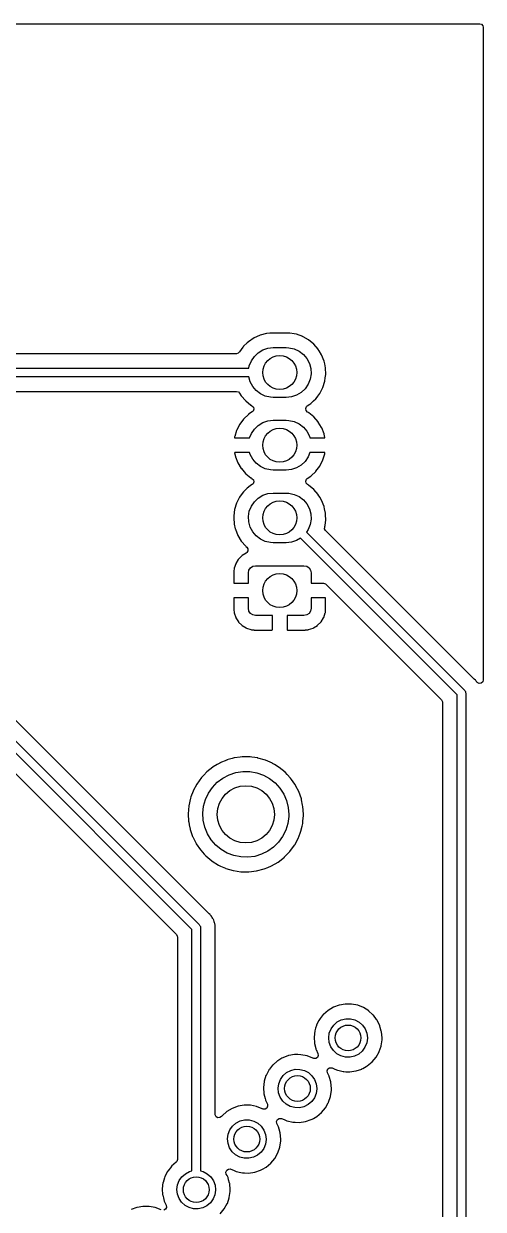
# Model space of a CAD drawing. Extents: x 41 to 172, y -227 to -42.
# Drawn here: x 155.52 to 171.58, y -83.85 to -42.42 of the extents above; entities that cross this region are included whole.
import ezdxf

# ---------------------------------------------------------------- set-up
doc = ezdxf.new("R2010")
doc.units = 0
doc.layers.add('BLACK', color=7, linetype='CONTINUOUS')

msp = doc.modelspace()

# ---------------------------------------------------------------- linework, layer by layer
at = {"layer": 'BLACK', "linetype": 'CONTINUOUS'}
for p, q in [((40.6395, -42.4185), (171.451, -42.4185)), ((171.451, -42.4185), (171.519, -42.4385)), ((171.519, -42.4385), (171.565, -42.4922)), ((171.565, -42.4922), (171.576, -42.5445)), ((171.576, -42.5445), (171.576, -65.3484)), ((163.567, -53.4011), (163.373, -53.5318)), ((163.649, -53.3643), (163.567, -53.4011)), ((163.776, -53.3073), (163.649, -53.3643)), ((163.78, -53.3051), (163.776, -53.3073)), ((163.776, -53.3073), (163.776, -53.3073)), ((163.786, -53.3037), (163.78, -53.3051)), ((164.002, -53.2476), (163.786, -53.3037)), ((163.786, -53.3037), (163.786, -53.3037)), ((164.007, -53.2463), (164.002, -53.2476)), ((164.002, -53.2476), (164.002, -53.2476)), ((164.012, -53.2458), (164.007, -53.2463)), ((164.113, -53.2373), (164.012, -53.2458)), ((164.012, -53.2458), (164.012, -53.2458)), ((164.181, -53.2315), (164.113, -53.2373)), ((164.796, -53.2315), (164.181, -53.2315)), ((164.797, -53.2316), (164.796, -53.2315)), ((164.816, -53.2325), (164.797, -53.2316)), ((164.797, -53.2316), (164.797, -53.2316)), ((164.82, -53.2327), (164.816, -53.2325)), ((164.816, -53.2325), (164.816, -53.2325)), ((164.964, -53.2587), (164.82, -53.2327)), ((165.045, -53.2733), (164.964, -53.2587)), ((165.05, -53.2743), (165.045, -53.2733)), ((165.045, -53.2733), (165.045, -53.2733)), ((165.27, -53.3541), (165.05, -53.2743)), ((165.275, -53.3567), (165.27, -53.3541)), ((165.288, -53.3643), (165.275, -53.3567)), ((165.275, -53.3567), (165.275, -53.3567)), ((165.474, -53.4698), (165.288, -53.3643)), ((163.18, -53.7255), (163.064, -53.881)), ((163.201, -53.6976), (163.18, -53.7255)), ((163.204, -53.6933), (163.201, -53.6976)), ((163.327, -53.5758), (163.204, -53.6933)), ((163.369, -53.5355), (163.327, -53.5758)), ((163.373, -53.5318), (163.369, -53.5355)), ((163.369, -53.5355), (163.369, -53.5355)), ((163.714, -53.917), (163.875, -53.8202)), ((163.875, -53.8202), (164.053, -53.7603)), ((164.053, -53.7603), (164.24, -53.74)), ((164.24, -53.74), (164.69, -53.74)), ((164.69, -53.74), (164.787, -53.7454)), ((164.787, -53.7454), (164.97, -53.7864)), ((164.97, -53.7864), (165.141, -53.8658)), ((165.655, -53.6182), (165.474, -53.4698)), ((165.808, -53.7949), (165.655, -53.6182)), ((165.811, -53.7994), (165.808, -53.7949)), ((165.846, -53.8569), (165.811, -53.7994)), ((165.811, -53.7994), (165.811, -53.7994)), ((165.929, -53.9949), (165.846, -53.8569)), ((162.951, -53.9515), (151.677, -53.9515)), ((163.015, -53.9343), (162.951, -53.9515)), ((163.057, -53.8892), (163.015, -53.9343)), ((163.059, -53.8903), (163.057, -53.8892)), ((163.062, -53.8857), (163.059, -53.8903)), ((163.064, -53.881), (163.062, -53.8857)), ((163.402, -54.376), (163.472, -54.2016)), ((163.472, -54.2016), (163.577, -54.0461)), ((163.577, -54.0461), (163.714, -53.917)), ((165.141, -53.8658), (165.29, -53.98)), ((165.29, -53.98), (165.411, -54.1235)), ((165.411, -54.1235), (165.499, -54.2897)), ((166.015, -54.2124), (165.929, -53.9949)), ((166.016, -54.2177), (166.015, -54.2124)), ((166.035, -54.3061), (166.016, -54.2177)), ((166.016, -54.2177), (166.016, -54.2177)), ((151.195, -54.46), (163.388, -54.46)), ((163.388, -54.46), (163.402, -54.376)), ((165.499, -54.2897), (165.549, -54.4709)), ((165.559, -54.6586), (165.528, -54.844)), ((165.549, -54.4709), (165.559, -54.6586)), ((166.063, -54.4414), (166.035, -54.3061)), ((166.056, -54.7942), (166.071, -54.6805)), ((166.072, -54.6752), (166.063, -54.4414)), ((166.071, -54.6805), (166.072, -54.6752)), ((166.071, -54.6805), (166.071, -54.6805)), ((163.384, -54.76), (151.195, -54.76)), ((163.431, -54.9303), (163.384, -54.76)), ((163.519, -55.0965), (163.431, -54.9303)), ((163.64, -55.24), (163.519, -55.0965)), ((165.458, -55.0184), (165.353, -55.1739)), ((165.528, -54.844), (165.458, -55.0184)), ((165.972, -55.1305), (166.041, -54.9071)), ((166.041, -54.9071), (166.056, -54.7942)), ((151.647, -55.2685), (162.956, -55.2685)), ((162.956, -55.2685), (163.024, -55.2885)), ((163.024, -55.2885), (163.064, -55.3291)), ((163.064, -55.3291), (163.122, -55.4251)), ((163.122, -55.4251), (163.275, -55.6018)), ((163.789, -55.3542), (163.64, -55.24)), ((163.96, -55.4336), (163.789, -55.3542)), ((164.143, -55.4746), (163.96, -55.4336)), ((164.24, -55.48), (164.143, -55.4746)), ((164.69, -55.48), (164.24, -55.48)), ((164.877, -55.4597), (164.69, -55.48)), ((165.055, -55.3998), (164.877, -55.4597)), ((165.216, -55.303), (165.055, -55.3998)), ((165.353, -55.1739), (165.216, -55.303)), ((165.726, -55.5267), (165.769, -55.4688)), ((165.769, -55.4688), (165.791, -55.4391)), ((165.791, -55.4391), (165.866, -55.339)), ((165.866, -55.339), (165.874, -55.3235)), ((165.874, -55.3235), (165.969, -55.1353)), ((165.969, -55.1353), (165.972, -55.1305)), ((165.969, -55.1353), (165.969, -55.1353)), ((163.275, -55.6018), (163.456, -55.7502)), ((163.456, -55.7502), (163.461, -55.7528)), ((163.461, -55.7528), (163.461, -55.7528)), ((163.461, -55.7528), (163.494, -55.7716)), ((163.494, -55.7716), (163.543, -55.8227)), ((163.557, -55.8923), (163.531, -55.9584)), ((163.543, -55.8227), (163.557, -55.8923)), ((165.373, -55.8683), (165.399, -55.8022)), ((165.387, -55.9379), (165.373, -55.8683)), ((165.399, -55.8022), (165.428, -55.775)), ((165.428, -55.775), (165.514, -55.7172)), ((165.514, -55.7172), (165.557, -55.6882)), ((165.557, -55.6882), (165.564, -55.6812)), ((165.564, -55.6812), (165.647, -55.6018)), ((165.647, -55.6018), (165.726, -55.5267)), ((163.201, -56.2379), (163.068, -56.417)), ((163.208, -56.2299), (163.201, -56.2379)), ((163.37, -56.0759), (163.208, -56.2299)), ((163.378, -56.0692), (163.37, -56.0759)), ((163.502, -55.9856), (163.378, -56.0692)), ((163.531, -55.9584), (163.502, -55.9856)), ((163.875, -56.3602), (164.053, -56.3003)), ((164.053, -56.3003), (164.24, -56.28)), ((164.24, -56.28), (164.69, -56.28)), ((164.69, -56.28), (164.787, -56.2854)), ((164.787, -56.2854), (164.97, -56.3264)), ((164.97, -56.3264), (165.141, -56.4058)), ((165.436, -55.989), (165.387, -55.9379)), ((165.469, -56.0076), (165.436, -55.989)), ((165.477, -56.0136), (165.469, -56.0076)), ((165.65, -56.1551), (165.477, -56.0136)), ((165.658, -56.1626), (165.65, -56.1551)), ((165.804, -56.3311), (165.658, -56.1626)), ((165.81, -56.3397), (165.804, -56.3311)), ((165.926, -56.5305), (165.81, -56.3397)), ((162.957, -56.6348), (162.891, -56.8479)), ((162.961, -56.6249), (162.957, -56.6348)), ((163.062, -56.426), (162.961, -56.6249)), ((163.068, -56.417), (163.062, -56.426)), ((163.41, -56.896), (163.472, -56.7416)), ((163.472, -56.7416), (163.577, -56.5861)), ((163.577, -56.5861), (163.714, -56.457)), ((163.714, -56.457), (163.875, -56.3602)), ((165.141, -56.4058), (165.29, -56.52)), ((165.29, -56.52), (165.411, -56.6635)), ((165.411, -56.6635), (165.499, -56.8297)), ((165.931, -56.54), (165.926, -56.5305)), ((166.013, -56.7476), (165.931, -56.54)), ((166.016, -56.7578), (166.013, -56.7476)), ((166.042, -56.8814), (166.016, -56.7578)), ((162.889, -56.8583), (162.886, -56.878)), ((162.886, -56.878), (162.888, -56.8922)), ((162.888, -56.8922), (162.901, -56.896)), ((162.891, -56.8479), (162.889, -56.8583)), ((162.901, -56.896), (163.41, -56.896)), ((165.499, -56.8297), (165.517, -56.896)), ((165.517, -56.896), (166.027, -56.896)), ((166.027, -56.896), (166.04, -56.892)), ((166.04, -56.892), (166.042, -56.8814)), ((162.89, -57.408), (162.888, -57.4186)), ((162.888, -57.4186), (162.914, -57.5422)), ((162.903, -57.404), (162.89, -57.408)), ((163.413, -57.404), (162.903, -57.404)), ((162.914, -57.5422), (162.917, -57.5524)), ((162.917, -57.5524), (162.999, -57.76)), ((163.431, -57.4703), (163.413, -57.404)), ((163.519, -57.6365), (163.431, -57.4703)), ((165.458, -57.5584), (165.353, -57.7139)), ((165.52, -57.404), (165.458, -57.5584)), ((166.029, -57.404), (165.52, -57.404)), ((165.973, -57.6652), (166.039, -57.4521)), ((166.042, -57.4078), (166.029, -57.404)), ((166.039, -57.4521), (166.041, -57.4417)), ((166.041, -57.4417), (166.044, -57.422)), ((166.044, -57.422), (166.042, -57.4078)), ((162.999, -57.76), (163.004, -57.7695)), ((163.004, -57.7695), (163.12, -57.9603)), ((163.12, -57.9603), (163.126, -57.9689)), ((163.126, -57.9689), (163.272, -58.1374)), ((163.64, -57.78), (163.519, -57.6365)), ((163.789, -57.8942), (163.64, -57.78)), ((163.96, -57.9736), (163.789, -57.8942)), ((164.143, -58.0146), (163.96, -57.9736)), ((164.877, -57.9997), (164.69, -58.02)), ((165.055, -57.9398), (164.877, -57.9997)), ((165.216, -57.843), (165.055, -57.9398)), ((165.353, -57.7139), (165.216, -57.843)), ((165.729, -58.0621), (165.862, -57.883)), ((165.862, -57.883), (165.868, -57.874)), ((165.868, -57.874), (165.969, -57.6751)), ((165.969, -57.6751), (165.973, -57.6652)), ((163.272, -58.1374), (163.28, -58.1449)), ((163.28, -58.1449), (163.453, -58.2864)), ((163.453, -58.2864), (163.461, -58.2924)), ((163.461, -58.2924), (163.494, -58.311)), ((163.494, -58.311), (163.543, -58.3621)), ((163.543, -58.3621), (163.557, -58.4317)), ((164.24, -58.02), (164.143, -58.0146)), ((164.69, -58.02), (164.24, -58.02)), ((165.373, -58.4077), (165.399, -58.3416)), ((165.387, -58.4773), (165.373, -58.4077)), ((165.399, -58.3416), (165.428, -58.3144)), ((165.428, -58.3144), (165.552, -58.2308)), ((165.552, -58.2308), (165.56, -58.2241)), ((165.56, -58.2241), (165.722, -58.0701)), ((165.722, -58.0701), (165.729, -58.0621)), ((163.201, -58.7776), (163.152, -58.8428)), ((163.204, -58.7733), (163.201, -58.7776)), ((163.331, -58.652), (163.204, -58.7733)), ((163.369, -58.6155), (163.331, -58.652)), ((163.373, -58.6118), (163.369, -58.6155)), ((163.369, -58.6155), (163.369, -58.6155)), ((163.448, -58.5612), (163.373, -58.6118)), ((163.502, -58.525), (163.448, -58.5612)), ((163.531, -58.4978), (163.502, -58.525)), ((163.557, -58.4317), (163.531, -58.4978)), ((164.053, -58.8403), (164.24, -58.82)), ((164.24, -58.82), (164.69, -58.82)), ((164.69, -58.82), (164.787, -58.8254)), ((164.787, -58.8254), (164.97, -58.8664)), ((165.436, -58.5284), (165.387, -58.4773)), ((165.469, -58.5472), (165.436, -58.5284)), ((165.474, -58.5498), (165.469, -58.5472)), ((165.469, -58.5472), (165.469, -58.5472)), ((165.655, -58.6982), (165.474, -58.5498)), ((165.808, -58.8749), (165.655, -58.6982)), ((162.958, -59.1695), (162.889, -59.3929)), ((163.004, -59.0798), (162.958, -59.1695)), ((163.062, -58.9657), (163.004, -59.0798)), ((163.064, -58.961), (163.062, -58.9657)), ((163.062, -58.9657), (163.062, -58.9657)), ((163.152, -58.8428), (163.064, -58.961)), ((163.472, -59.2816), (163.577, -59.1261)), ((163.577, -59.1261), (163.714, -58.997)), ((163.714, -58.997), (163.875, -58.9002)), ((163.875, -58.9002), (164.053, -58.8403)), ((164.97, -58.8664), (165.141, -58.9458)), ((165.141, -58.9458), (165.29, -59.06)), ((165.29, -59.06), (165.411, -59.2035)), ((165.411, -59.2035), (165.499, -59.3697)), ((165.811, -58.8794), (165.808, -58.8749)), ((165.863, -58.9657), (165.811, -58.8794)), ((165.811, -58.8794), (165.811, -58.8794)), ((165.929, -59.0749), (165.863, -58.9657)), ((166.015, -59.2924), (165.929, -59.0749)), ((162.859, -59.6173), (162.858, -59.6248)), ((162.858, -59.6248), (162.858, -59.6302)), ((162.858, -59.6302), (162.858, -59.6302)), ((162.858, -59.6302), (162.862, -59.7301)), ((162.888, -59.3982), (162.859, -59.6173)), ((162.889, -59.3929), (162.888, -59.3982)), ((162.888, -59.3982), (162.888, -59.3982)), ((163.371, -59.6414), (163.402, -59.456)), ((163.381, -59.8291), (163.371, -59.6414)), ((163.402, -59.456), (163.472, -59.2816)), ((165.499, -59.3697), (165.549, -59.5509)), ((165.549, -59.5509), (165.559, -59.7386)), ((166.016, -59.2977), (166.015, -59.2924)), ((166.032, -59.3708), (166.016, -59.2977)), ((166.016, -59.2977), (166.016, -59.2977)), ((166.063, -59.5214), (166.032, -59.3708)), ((166.066, -59.6027), (166.063, -59.5214)), ((166.071, -59.7326), (166.066, -59.6027)), ((162.862, -59.7301), (162.867, -59.8586)), ((162.867, -59.8586), (162.878, -59.9107)), ((162.878, -59.9107), (162.912, -60.0723)), ((162.912, -60.0723), (162.915, -60.0876)), ((163.431, -60.0103), (163.381, -59.8291)), ((163.519, -60.1765), (163.431, -60.0103)), ((165.528, -59.924), (165.458, -60.0984)), ((165.559, -59.7386), (165.528, -59.924)), ((166.032, -60.0723), (166.035, -60.0082)), ((166.066, -60.1346), (166.032, -60.0723)), ((166.035, -60.0082), (166.04, -59.9922)), ((166.04, -59.9922), (166.041, -59.9871)), ((166.041, -59.9871), (166.046, -59.9514)), ((166.046, -59.9514), (166.071, -59.7605)), ((166.072, -59.7552), (166.071, -59.7326)), ((166.071, -59.7605), (166.072, -59.7552)), ((166.071, -59.7605), (166.071, -59.7605)), ((162.915, -60.0876), (163.001, -60.3051)), ((163.001, -60.3051), (163.004, -60.3097)), ((163.004, -60.3097), (163.117, -60.4974)), ((163.64, -60.32), (163.519, -60.1765)), ((163.789, -60.4342), (163.64, -60.32)), ((163.96, -60.5136), (163.789, -60.4342)), ((165.055, -60.4798), (164.877, -60.5397)), ((165.188, -60.3999), (165.055, -60.4798)), ((170.665, -65.8771), (165.188, -60.3999)), ((165.458, -60.0984), (165.398, -60.1863)), ((165.398, -60.1863), (170.921, -65.7089)), ((171.254, -65.3232), (166.066, -60.1346)), ((163.117, -60.4974), (163.122, -60.5051)), ((163.122, -60.5051), (163.275, -60.6818)), ((163.275, -60.6818), (163.28, -60.6852)), ((163.28, -60.6852), (163.313, -60.7128)), ((163.318, -60.9031), (163.296, -60.9182)), ((163.313, -60.7128), (163.353, -60.7714)), ((163.355, -60.8424), (163.318, -60.9031)), ((163.353, -60.7714), (163.355, -60.8424)), ((164.143, -60.5546), (163.96, -60.5136)), ((164.24, -60.56), (164.143, -60.5546)), ((164.69, -60.56), (164.24, -60.56)), ((164.877, -60.5397), (164.69, -60.56)), ((162.926, -61.2944), (162.875, -61.4487)), ((162.932, -61.2812), (162.926, -61.2944)), ((163.017, -61.1432), (162.932, -61.2812)), ((163.026, -61.1318), (163.017, -61.1432)), ((163.141, -61.0171), (163.026, -61.1318)), ((163.152, -61.0081), (163.141, -61.0171)), ((163.296, -60.9189), (163.152, -61.0081)), ((163.296, -60.9182), (163.296, -60.9189)), ((162.872, -61.4621), (162.862, -61.5564)), ((162.862, -61.5564), (162.862, -61.5629)), ((162.862, -61.5629), (162.862, -61.9579)), ((162.875, -61.4487), (162.872, -61.4621)), ((163.37, -61.61), (163.389, -61.5143)), ((163.37, -61.976), (163.37, -61.61)), ((163.389, -61.5143), (163.443, -61.4332)), ((163.443, -61.4332), (163.524, -61.379)), ((163.524, -61.379), (163.62, -61.36)), ((163.62, -61.36), (165.31, -61.36)), ((165.31, -61.36), (165.406, -61.379)), ((165.406, -61.379), (165.487, -61.4332)), ((165.487, -61.4332), (165.541, -61.5143)), ((165.541, -61.5143), (165.56, -61.61)), ((165.56, -61.61), (165.56, -61.976)), ((162.862, -61.9579), (162.866, -61.9731)), ((162.866, -61.9731), (162.868, -61.9743)), ((162.868, -61.9743), (162.876, -61.976)), ((162.876, -61.976), (163.37, -61.976)), ((165.56, -61.976), (165.993, -61.976)), ((165.993, -61.976), (166.061, -61.996)), ((166.061, -61.996), (166.082, -62.0129)), ((166.082, -62.0129), (170.12, -66.0509)), ((162.864, -62.4899), (162.862, -62.4975)), ((162.862, -62.4975), (162.862, -62.8971)), ((162.865, -62.4885), (162.864, -62.4899)), ((162.88, -62.484), (162.865, -62.4885)), ((163.37, -62.484), (162.88, -62.484)), ((163.37, -62.85), (163.37, -62.484)), ((166.054, -62.484), (165.56, -62.484)), ((165.56, -62.484), (165.56, -62.85)), ((166.062, -62.4857), (166.054, -62.484)), ((166.064, -62.4869), (166.062, -62.4857)), ((166.068, -62.5021), (166.064, -62.4869)), ((166.068, -62.8971), (166.068, -62.5021)), ((162.862, -62.8971), (162.862, -62.9036)), ((162.862, -62.9036), (162.872, -62.9992)), ((163.389, -62.9457), (163.37, -62.85)), ((163.443, -63.0268), (163.389, -62.9457)), ((165.541, -62.9457), (165.487, -63.0268)), ((165.56, -62.85), (165.541, -62.9457)), ((166.058, -62.9979), (166.068, -62.9036)), ((166.068, -62.9036), (166.068, -62.8971)), ((161.397, -74.0722), (150.643, -63.3179)), ((150.899, -63.1497), (161.653, -73.904)), ((162.872, -62.9992), (162.875, -63.0126)), ((162.875, -63.0126), (162.927, -63.1668)), ((162.927, -63.1668), (162.933, -63.18)), ((162.933, -63.18), (163.018, -63.3178)), ((163.018, -63.3178), (163.027, -63.3292)), ((163.027, -63.3292), (163.142, -63.4437)), ((163.524, -63.081), (163.443, -63.0268)), ((163.62, -63.1), (163.524, -63.081)), ((164.211, -63.1), (163.62, -63.1)), ((164.211, -63.5945), (164.211, -63.1)), ((165.31, -63.1), (164.719, -63.1)), ((164.719, -63.1), (164.719, -63.5899)), ((165.406, -63.081), (165.31, -63.1)), ((165.487, -63.0268), (165.406, -63.081)), ((165.789, -63.4429), (165.904, -63.3282)), ((165.904, -63.3282), (165.913, -63.3168)), ((165.913, -63.3168), (165.998, -63.1788)), ((165.998, -63.1788), (166.004, -63.1656)), ((166.004, -63.1656), (166.055, -63.0113)), ((166.055, -63.0113), (166.058, -62.9979)), ((163.142, -63.4437), (163.153, -63.4528)), ((163.153, -63.4528), (163.291, -63.5378)), ((163.291, -63.5378), (163.304, -63.544)), ((163.304, -63.544), (163.459, -63.5951)), ((163.459, -63.5951), (163.472, -63.598)), ((163.472, -63.598), (163.566, -63.6077)), ((163.566, -63.6077), (163.573, -63.608)), ((163.573, -63.608), (164.193, -63.608)), ((164.193, -63.608), (164.208, -63.6035)), ((164.208, -63.6035), (164.209, -63.6021)), ((164.209, -63.6021), (164.211, -63.5945)), ((164.719, -63.5899), (164.723, -63.6051)), ((164.723, -63.6051), (164.725, -63.6063)), ((164.725, -63.6063), (164.733, -63.608)), ((164.733, -63.608), (165.357, -63.608)), ((165.357, -63.608), (165.364, -63.6077)), ((165.364, -63.6077), (165.459, -63.5977)), ((165.459, -63.5977), (165.473, -63.5949)), ((165.473, -63.5949), (165.627, -63.5434)), ((165.627, -63.5434), (165.64, -63.5372)), ((165.64, -63.5372), (165.778, -63.4519)), ((165.778, -63.4519), (165.789, -63.4429)), ((171.263, -65.3312), (171.254, -65.3232)), ((171.299, -65.3606), (171.263, -65.3312)), ((171.31, -65.3762), (171.299, -65.3606)), ((171.311, -65.378), (171.31, -65.3762)), ((171.324, -65.393), (171.311, -65.378)), ((171.339, -65.4082), (171.324, -65.393)), ((171.343, -65.415), (171.339, -65.4082)), ((171.348, -65.4213), (171.343, -65.415)), ((171.349, -65.4208), (171.348, -65.4213)), ((171.368, -65.4437), (171.349, -65.4208)), ((171.433, -65.4732), (171.368, -65.4437)), ((171.503, -65.4631), (171.433, -65.4732)), ((171.556, -65.4166), (171.503, -65.4631)), ((171.576, -65.3484), (171.556, -65.4166)), ((170.665, -160.741), (170.665, -65.8771)), ((170.921, -65.7089), (170.931, -65.726)), ((170.931, -65.726), (170.945, -65.74)), ((170.945, -65.74), (170.95, -65.7591)), ((170.95, -65.7591), (170.96, -65.7762)), ((170.96, -65.7762), (170.96, -65.7959)), ((170.96, -65.7959), (170.965, -65.815)), ((170.965, -65.815), (170.965, -160.743)), ((161.987, -73.5183), (154.565, -66.0968)), ((170.12, -66.0509), (170.154, -66.1132)), ((170.154, -66.1132), (170.156, -66.1399)), ((170.156, -66.1399), (170.156, -108.596)), ((153.511, -66.9048), (160.852, -74.2459)), ((162.281, -68.3079), (162.134, -68.3956)), ((162.366, -68.2572), (162.281, -68.3079)), ((162.37, -68.2555), (162.366, -68.2572)), ((162.614, -68.1514), (162.37, -68.2555)), ((162.37, -68.2555), (162.37, -68.2555)), ((162.618, -68.1498), (162.614, -68.1514)), ((162.805, -68.0986), (162.618, -68.1498)), ((162.878, -68.0786), (162.805, -68.0986)), ((162.882, -68.0775), (162.878, -68.0786)), ((162.878, -68.0786), (162.878, -68.0786)), ((163.08, -68.0514), (162.882, -68.0775)), ((163.149, -68.0423), (163.08, -68.0514)), ((163.153, -68.0417), (163.149, -68.0423)), ((163.149, -68.0423), (163.149, -68.0423)), ((163.158, -68.0418), (163.153, -68.0417)), ((163.283, -68.0424), (163.158, -68.0418)), ((163.158, -68.0418), (163.158, -68.0418)), ((163.427, -68.0432), (163.283, -68.0424)), ((163.485, -68.0513), (163.427, -68.0432)), ((163.694, -68.0812), (163.485, -68.0513)), ((163.698, -68.0818), (163.694, -68.0812)), ((163.694, -68.0812), (163.694, -68.0812)), ((163.962, -68.1568), (163.698, -68.0818)), ((163.966, -68.1585), (163.962, -68.1568)), ((164.208, -68.2651), (163.966, -68.1585)), ((163.966, -68.1585), (163.966, -68.1585)), ((164.212, -68.2669), (164.208, -68.2651)), ((164.216, -68.2691), (164.212, -68.2669)), ((164.279, -68.3079), (164.216, -68.2691)), ((164.216, -68.2691), (164.216, -68.2691)), ((164.446, -68.41), (164.279, -68.3079)), ((161.728, -68.7677), (161.569, -68.9901)), ((161.757, -68.7372), (161.728, -68.7677)), ((161.809, -68.6827), (161.757, -68.7372)), ((161.917, -68.5691), (161.809, -68.6827)), ((162.131, -68.3978), (161.917, -68.5691)), ((162.134, -68.3956), (162.131, -68.3978)), ((162.134, -68.3956), (162.134, -68.3956)), ((162.284, -68.9293), (162.48, -68.7817)), ((162.48, -68.7817), (162.698, -68.6682)), ((162.698, -68.6682), (162.932, -68.5918)), ((162.932, -68.5918), (163.175, -68.5546)), ((163.175, -68.5546), (163.421, -68.5576)), ((163.421, -68.5576), (163.663, -68.6007)), ((163.663, -68.6007), (163.895, -68.6828)), ((163.895, -68.6828), (164.11, -68.8016)), ((164.449, -68.4127), (164.446, -68.41)), ((164.654, -68.5807), (164.449, -68.4127)), ((164.658, -68.5834), (164.654, -68.5807)), ((164.654, -68.5807), (164.654, -68.5807)), ((164.661, -68.5865), (164.658, -68.5834)), ((164.661, -68.5866), (164.661, -68.5865)), ((164.722, -68.6525), (164.661, -68.5866)), ((164.844, -68.784), (164.722, -68.6525)), ((161.569, -68.9901), (161.441, -69.2321)), ((161.975, -69.3101), (162.114, -69.107)), ((162.114, -69.107), (162.284, -68.9293)), ((164.11, -68.8016), (164.303, -68.9539)), ((164.303, -68.9539), (164.468, -69.1357)), ((164.468, -69.1357), (164.602, -69.3421)), ((164.879, -68.834), (164.844, -68.784)), ((164.992, -68.9939), (164.879, -68.834)), ((165.002, -69.0081), (164.992, -68.9939)), ((165.004, -69.0119), (165.002, -69.0081)), ((165.03, -69.0628), (165.004, -69.0119)), ((165.004, -69.0119), (165.004, -69.0119)), ((165.127, -69.2514), (165.03, -69.0628)), ((161.346, -69.4893), (161.288, -69.7569)), ((161.364, -69.4423), (161.346, -69.4893)), ((161.439, -69.2362), (161.364, -69.4423)), ((161.441, -69.2321), (161.439, -69.2361)), ((161.439, -69.2361), (161.439, -69.2362)), ((161.806, -69.7699), (161.872, -69.533)), ((161.872, -69.533), (161.975, -69.3101)), ((164.602, -69.3421), (164.7, -69.5676)), ((164.7, -69.5676), (164.76, -69.806)), ((165.219, -69.5096), (165.127, -69.2514)), ((165.227, -69.5476), (165.219, -69.5096)), ((165.263, -69.7244), (165.227, -69.5476)), ((161.288, -69.7569), (161.267, -70.0299)), ((161.78, -70.0143), (161.806, -69.7699)), ((161.794, -70.2597), (161.78, -70.0143)), ((164.76, -69.806), (164.78, -70.051)), ((165.274, -69.7777), (165.263, -69.7244)), ((165.275, -69.782), (165.274, -69.7777)), ((165.292, -70.0399), (165.275, -69.782)), ((165.275, -69.782), (165.275, -69.782)), ((161.267, -70.0299), (161.282, -70.3033)), ((161.282, -70.3033), (161.283, -70.3075)), ((161.283, -70.3075), (161.283, -70.3075)), ((161.283, -70.3075), (161.305, -70.4193)), ((161.305, -70.4193), (161.335, -70.572)), ((161.848, -70.4995), (161.794, -70.2597)), ((164.746, -70.3679), (164.674, -70.6031)), ((164.778, -70.1242), (164.746, -70.3679)), ((164.78, -70.051), (164.778, -70.1242)), ((165.246, -70.4614), (165.267, -70.3701)), ((165.267, -70.3701), (165.268, -70.3659)), ((165.267, -70.3701), (165.267, -70.3701)), ((165.268, -70.3659), (165.275, -70.2936)), ((165.275, -70.2936), (165.292, -70.0956)), ((165.293, -70.051), (165.292, -70.0399)), ((165.292, -70.0931), (165.293, -70.051)), ((165.292, -70.0956), (165.292, -70.0931)), ((165.292, -70.0956), (165.292, -70.0956)), ((161.335, -70.572), (161.336, -70.5761)), ((161.336, -70.5761), (161.336, -70.5761)), ((161.336, -70.5761), (161.422, -70.8271)), ((161.422, -70.8271), (161.424, -70.8311)), ((161.424, -70.8311), (161.436, -70.8548)), ((161.941, -70.7273), (161.848, -70.4995)), ((162.069, -70.9369), (161.941, -70.7273)), ((164.565, -70.8235), (164.422, -71.0231)), ((164.674, -70.6031), (164.565, -70.8235)), ((165.11, -70.889), (165.177, -70.7112)), ((165.177, -70.7112), (165.205, -70.6369)), ((165.205, -70.6369), (165.207, -70.6328)), ((165.205, -70.6369), (165.205, -70.6369)), ((165.207, -70.6328), (165.246, -70.4614)), ((161.436, -70.8548), (161.544, -71.0699)), ((161.544, -71.0699), (161.547, -71.0758)), ((161.547, -71.0758), (161.549, -71.0793)), ((161.549, -71.0793), (161.549, -71.0793)), ((161.549, -71.0793), (161.696, -71.2925)), ((162.23, -71.1227), (162.069, -70.9369)), ((162.419, -71.2797), (162.23, -71.1227)), ((164.248, -71.1967), (164.048, -71.3394)), ((164.422, -71.0231), (164.248, -71.1967)), ((164.82, -71.3469), (164.977, -71.1331)), ((164.977, -71.1331), (164.979, -71.1297)), ((164.979, -71.1297), (164.987, -71.1164)), ((164.987, -71.1164), (165.108, -70.8928)), ((165.108, -70.8928), (165.11, -70.889)), ((165.108, -70.8928), (165.108, -70.8928)), ((161.696, -71.2925), (161.702, -71.3015)), ((161.702, -71.3015), (161.705, -71.3046)), ((161.705, -71.3046), (161.705, -71.3046)), ((161.705, -71.3046), (161.825, -71.4367)), ((161.825, -71.4367), (161.886, -71.504)), ((161.886, -71.504), (162.096, -71.6797)), ((162.096, -71.6797), (162.1, -71.682)), ((162.1, -71.682), (162.325, -71.8229)), ((162.632, -71.4037), (162.419, -71.2797)), ((162.861, -71.4914), (162.632, -71.4037)), ((163.102, -71.5404), (162.861, -71.4914)), ((163.348, -71.5494), (163.102, -71.5404)), ((163.592, -71.5182), (163.348, -71.5494)), ((163.827, -71.4475), (163.592, -71.5182)), ((164.048, -71.3394), (163.827, -71.4475)), ((164.411, -71.716), (164.627, -71.5471)), ((164.627, -71.5471), (164.633, -71.5407)), ((164.633, -71.5407), (164.787, -71.3816)), ((164.787, -71.3816), (164.817, -71.3504)), ((164.817, -71.3504), (164.82, -71.3469)), ((164.82, -71.3469), (164.82, -71.3469)), ((162.325, -71.8229), (162.325, -71.8229)), ((162.325, -71.8229), (162.328, -71.8252)), ((162.328, -71.8252), (162.396, -71.8558)), ((162.396, -71.8558), (162.574, -71.9361)), ((162.574, -71.9361), (162.574, -71.9361)), ((162.574, -71.9361), (162.578, -71.9379)), ((162.578, -71.9379), (162.582, -71.9391)), ((162.582, -71.9391), (162.582, -71.9391)), ((162.582, -71.9391), (162.836, -72.0145)), ((162.836, -72.0145), (162.836, -72.0145)), ((162.836, -72.0145), (162.841, -72.0157)), ((162.841, -72.0157), (162.845, -72.0163)), ((162.845, -72.0163), (162.845, -72.0163)), ((162.845, -72.0163), (163.107, -72.0564)), ((163.107, -72.0564), (163.107, -72.0564)), ((163.107, -72.0564), (163.111, -72.0571)), ((163.111, -72.0571), (163.251, -72.0593)), ((163.251, -72.0593), (163.381, -72.0613)), ((163.381, -72.0613), (163.381, -72.0613)), ((163.381, -72.0613), (163.385, -72.0614)), ((163.385, -72.0614), (163.657, -72.0285)), ((163.657, -72.0285), (163.922, -71.959)), ((163.922, -71.959), (163.926, -71.9574)), ((163.926, -71.9574), (164.048, -71.9066)), ((163.926, -71.9574), (163.926, -71.9574)), ((164.048, -71.9066), (164.175, -71.8542)), ((164.175, -71.8542), (164.411, -71.716)), ((161.996, -73.5263), (161.987, -73.5183)), ((162.031, -73.5557), (161.996, -73.5263)), ((162.036, -73.5621), (162.031, -73.5557)), ((162.044, -73.5731), (162.036, -73.5621)), ((162.057, -73.5881), (162.044, -73.5731)), ((162.072, -73.6033), (162.057, -73.5881)), ((162.076, -73.6101), (162.072, -73.6033)), ((162.095, -73.643), (162.076, -73.6101)), ((162.076, -73.6101), (162.076, -73.6101)), ((162.102, -73.6529), (162.095, -73.643)), ((162.129, -73.6903), (162.102, -73.6529)), ((162.137, -73.7103), (162.129, -73.6903)), ((162.145, -73.728), (162.137, -73.7103)), ((162.156, -73.7465), (162.145, -73.728)), ((162.169, -73.7908), (162.156, -73.7465)), ((161.397, -82.5147), (161.397, -74.0722)), ((161.653, -73.904), (161.663, -73.9211)), ((161.663, -73.9211), (161.677, -73.9351)), ((161.677, -73.9351), (161.682, -73.9541)), ((161.682, -73.9541), (161.692, -73.9712)), ((161.692, -73.9712), (161.692, -73.991)), ((161.692, -73.991), (161.697, -74.0101)), ((161.697, -74.0101), (161.697, -82.5145)), ((162.173, -73.802), (162.169, -73.7908)), ((162.187, -73.8376), (162.173, -73.802)), ((162.19, -73.845), (162.187, -73.8376)), ((162.187, -73.8376), (162.187, -73.8376)), ((162.193, -73.8638), (162.19, -73.845)), ((162.193, -73.8663), (162.193, -73.8638)), ((162.197, -73.8856), (162.193, -73.8663)), ((162.203, -73.9062), (162.197, -73.8856)), ((162.203, -73.9246), (162.203, -73.9062)), ((162.204, -73.9524), (162.203, -73.9246)), ((162.205, -73.9642), (162.204, -73.9524)), ((162.206, -73.9686), (162.205, -73.9642)), ((162.206, -73.9977), (162.206, -73.9686)), ((162.206, -74.0017), (162.206, -73.9977)), ((162.208, -74.0725), (162.206, -74.0017)), ((162.206, -74.0803), (162.208, -74.0725)), ((162.206, -74.0921), (162.206, -74.0803)), ((162.206, -80.532), (162.206, -74.0921)), ((160.852, -74.2459), (160.886, -74.3082)), ((160.886, -74.3082), (160.889, -74.335)), ((160.889, -74.335), (160.889, -82.1139)), ((165.985, -77.0509), (165.876, -77.189)), ((165.988, -77.0463), (165.985, -77.0509)), ((166.152, -76.9029), (165.988, -77.0463)), ((166.339, -76.7917), (166.152, -76.9029)), ((166.543, -76.7164), (166.339, -76.7917)), ((166.549, -76.7154), (166.543, -76.7164)), ((166.752, -76.6806), (166.549, -76.7154)), ((166.549, -76.7154), (166.549, -76.7154)), ((166.757, -76.6796), (166.752, -76.6806)), ((166.752, -76.6806), (166.752, -76.6806)), ((166.86, -76.6809), (166.757, -76.6796)), ((166.969, -76.6824), (166.86, -76.6809)), ((166.975, -76.6824), (166.969, -76.6824)), ((166.969, -76.6824), (166.969, -76.6824)), ((167.188, -76.7249), (166.975, -76.6824)), ((167.39, -76.8055), (167.188, -76.7249)), ((167.574, -76.9215), (167.39, -76.8055)), ((167.578, -76.9255), (167.574, -76.9215)), ((167.703, -77.0411), (167.578, -76.9255)), ((167.578, -76.9255), (167.578, -76.9255)), ((167.734, -77.0692), (167.703, -77.0411)), ((165.745, -77.4323), (165.715, -77.5287)), ((165.752, -77.4096), (165.745, -77.4323)), ((165.832, -77.2579), (165.752, -77.4096)), ((165.851, -77.2223), (165.832, -77.2579)), ((165.854, -77.2172), (165.851, -77.2223)), ((165.876, -77.189), (165.854, -77.2172)), ((166.256, -77.5455), (166.349, -77.4128)), ((166.349, -77.4128), (166.471, -77.3062)), ((166.471, -77.3062), (166.615, -77.2318)), ((166.615, -77.2318), (166.773, -77.194)), ((166.773, -77.194), (166.935, -77.1948)), ((166.935, -77.1948), (167.092, -77.2343)), ((167.092, -77.2343), (167.236, -77.3102)), ((167.236, -77.3102), (167.357, -77.4181)), ((167.357, -77.4181), (167.449, -77.5518)), ((167.737, -77.0738), (167.734, -77.0692)), ((167.843, -77.216), (167.737, -77.0738)), ((167.737, -77.0738), (167.737, -77.0738)), ((167.864, -77.2435), (167.843, -77.216)), ((167.96, -77.4385), (167.864, -77.2435)), ((167.976, -77.4943), (167.96, -77.4385)), ((165.688, -77.6174), (165.662, -77.8334)), ((165.662, -77.8334), (165.677, -78.0504)), ((165.715, -77.5287), (165.688, -77.6174)), ((166.176, -77.8574), (166.197, -77.6966)), ((166.193, -78.0186), (166.176, -77.8574)), ((166.197, -77.6966), (166.256, -77.5455)), ((167.449, -77.5518), (167.506, -77.7035)), ((167.525, -77.8786), (167.503, -78.0392)), ((167.506, -77.7035), (167.526, -77.8645)), ((167.526, -77.8645), (167.525, -77.8786)), ((168.014, -77.6304), (167.976, -77.4943)), ((168.019, -77.6479), (168.014, -77.6304)), ((168.039, -77.8645), (168.019, -77.6479)), ((168.038, -77.9267), (168.039, -77.8645)), ((165.677, -78.0504), (165.678, -78.056)), ((165.678, -78.056), (165.678, -78.056)), ((165.678, -78.056), (165.723, -78.2331)), ((165.723, -78.2331), (165.73, -78.2612)), ((165.73, -78.2612), (165.733, -78.2665)), ((165.733, -78.2665), (165.799, -78.4116)), ((166.249, -78.1709), (166.193, -78.0186)), ((166.34, -78.3056), (166.249, -78.1709)), ((166.46, -78.4147), (166.34, -78.3056)), ((167.442, -78.1897), (167.347, -78.3214)), ((167.503, -78.0392), (167.442, -78.1897)), ((167.938, -78.3425), (168.004, -78.1474)), ((168.004, -78.1474), (168.006, -78.142)), ((168.004, -78.1474), (168.004, -78.1474)), ((168.006, -78.142), (168.038, -77.9267)), ((164.384, -78.6707), (164.221, -78.8141)), ((164.403, -78.6595), (164.384, -78.6707)), ((164.542, -78.5766), (164.403, -78.6595)), ((164.571, -78.5595), (164.542, -78.5766)), ((164.775, -78.4842), (164.571, -78.5595)), ((164.781, -78.4832), (164.775, -78.4842)), ((164.984, -78.4483), (164.781, -78.4832)), ((164.781, -78.4832), (164.781, -78.4832)), ((164.99, -78.4474), (164.984, -78.4483)), ((164.984, -78.4483), (164.984, -78.4483)), ((165.092, -78.4487), (164.99, -78.4474)), ((165.201, -78.4501), (165.092, -78.4487)), ((165.207, -78.4502), (165.201, -78.4501)), ((165.201, -78.4501), (165.201, -78.4501)), ((165.42, -78.4926), (165.207, -78.4502)), ((165.622, -78.5732), (165.42, -78.4926)), ((165.627, -78.5763), (165.622, -78.5732)), ((165.628, -78.5766), (165.627, -78.5763)), ((165.65, -78.5854), (165.628, -78.5766)), ((165.721, -78.5851), (165.65, -78.5854)), ((165.781, -78.5465), (165.721, -78.5851)), ((165.81, -78.4818), (165.781, -78.5465)), ((165.799, -78.4116), (165.81, -78.4818)), ((166.602, -78.4921), (166.46, -78.4147)), ((166.759, -78.5332), (166.602, -78.4921)), ((166.921, -78.5358), (166.759, -78.5332)), ((167.079, -78.4996), (166.921, -78.5358)), ((167.224, -78.4267), (167.079, -78.4996)), ((167.347, -78.3214), (167.224, -78.4267)), ((167.524, -78.844), (167.691, -78.7049)), ((167.691, -78.7049), (167.83, -78.5377)), ((167.83, -78.5377), (167.936, -78.3479)), ((167.936, -78.3479), (167.938, -78.3425)), ((167.938, -78.3425), (167.938, -78.3425)), ((164.067, -79.0202), (163.985, -79.1774)), ((164.083, -78.99), (164.067, -79.0202)), ((164.086, -78.9849), (164.083, -78.99)), ((164.106, -78.9597), (164.086, -78.9849)), ((164.217, -78.8186), (164.106, -78.9597)), ((164.221, -78.8141), (164.217, -78.8186)), ((164.581, -79.1806), (164.703, -79.074)), ((164.703, -79.074), (164.848, -78.9996)), ((164.848, -78.9996), (165.005, -78.9617)), ((165.005, -78.9617), (165.167, -78.9626)), ((165.167, -78.9626), (165.325, -79.0021)), ((165.325, -79.0021), (165.468, -79.078)), ((165.468, -79.078), (165.589, -79.1859)), ((166.121, -79.0159), (166.148, -78.9504)), ((166.133, -79.0858), (166.121, -79.0159)), ((166.156, -79.1335), (166.133, -79.0858)), ((166.148, -78.9504), (166.207, -78.9103)), ((166.192, -79.2063), (166.156, -79.1335)), ((166.207, -78.9103), (166.278, -78.9082)), ((166.278, -78.9082), (166.296, -78.9143)), ((166.296, -78.9143), (166.386, -78.9529)), ((166.386, -78.9529), (166.478, -78.9926)), ((166.478, -78.9926), (166.478, -78.9926)), ((166.478, -78.9926), (166.483, -78.9949)), ((166.483, -78.9949), (166.489, -78.9962)), ((166.489, -78.9962), (166.675, -79.0382)), ((166.675, -79.0382), (166.695, -79.0429)), ((166.695, -79.0429), (166.701, -79.0431)), ((166.701, -79.0431), (166.701, -79.0431)), ((166.701, -79.0431), (166.774, -79.046)), ((166.774, -79.046), (166.913, -79.0514)), ((166.913, -79.0514), (167.128, -79.0202)), ((167.128, -79.0202), (167.133, -79.0184)), ((167.133, -79.0184), (167.329, -78.9522)), ((167.133, -79.0184), (167.133, -79.0184)), ((167.329, -78.9522), (167.334, -78.9503)), ((167.329, -78.9522), (167.329, -78.9522)), ((167.334, -78.9503), (167.363, -78.9342)), ((167.363, -78.9342), (167.483, -78.867)), ((167.483, -78.867), (167.524, -78.844)), ((163.92, -79.3851), (163.895, -79.6011)), ((163.923, -79.376), (163.92, -79.3851)), ((163.983, -79.1829), (163.923, -79.376)), ((163.985, -79.1774), (163.983, -79.1829)), ((164.408, -79.6252), (164.429, -79.4644)), ((164.429, -79.4644), (164.488, -79.3133)), ((164.488, -79.3133), (164.581, -79.1806)), ((165.589, -79.1859), (165.681, -79.3195)), ((165.681, -79.3195), (165.738, -79.4712)), ((165.738, -79.4712), (165.758, -79.6323)), ((166.194, -79.2119), (166.192, -79.2063)), ((166.246, -79.3966), (166.194, -79.2119)), ((166.251, -79.4157), (166.246, -79.3966)), ((166.271, -79.6323), (166.251, -79.4157)), ((163.895, -79.6011), (163.909, -79.8182)), ((163.909, -79.8182), (163.91, -79.8238)), ((163.91, -79.8238), (163.91, -79.8238)), ((163.91, -79.8238), (163.95, -79.9802)), ((164.426, -79.7864), (164.408, -79.6252)), ((164.481, -79.9387), (164.426, -79.7864)), ((164.572, -80.0733), (164.481, -79.9387)), ((165.674, -79.9574), (165.58, -80.0892)), ((165.735, -79.807), (165.674, -79.9574)), ((165.758, -79.6464), (165.735, -79.807)), ((165.758, -79.6323), (165.758, -79.6464)), ((166.17, -80.1102), (166.237, -79.9152)), ((166.237, -79.9152), (166.239, -79.9097)), ((166.237, -79.9152), (166.237, -79.9152)), ((166.239, -79.9097), (166.27, -79.6945)), ((166.27, -79.6945), (166.271, -79.6323)), ((162.803, -80.3272), (162.616, -80.4385)), ((163.007, -80.252), (162.803, -80.3272)), ((163.013, -80.251), (163.007, -80.252)), ((163.216, -80.2161), (163.013, -80.251)), ((163.013, -80.251), (163.013, -80.251)), ((163.222, -80.2151), (163.216, -80.2161)), ((163.216, -80.2161), (163.216, -80.2161)), ((163.324, -80.2165), (163.222, -80.2151)), ((163.433, -80.2179), (163.324, -80.2165)), ((163.439, -80.218), (163.433, -80.2179)), ((163.433, -80.2179), (163.433, -80.2179)), ((163.653, -80.2604), (163.439, -80.218)), ((163.855, -80.341), (163.653, -80.2604)), ((163.86, -80.3441), (163.855, -80.341)), ((163.86, -80.3444), (163.86, -80.3441)), ((163.882, -80.3531), (163.86, -80.3444)), ((163.953, -80.3529), (163.882, -80.3531)), ((163.95, -79.9802), (163.962, -80.029)), ((164.013, -80.3143), (163.953, -80.3529)), ((163.962, -80.029), (163.965, -80.0343)), ((163.965, -80.0343), (164.032, -80.1794)), ((164.042, -80.2496), (164.013, -80.3143)), ((164.032, -80.1794), (164.042, -80.2496)), ((164.692, -80.1825), (164.572, -80.0733)), ((164.834, -80.2599), (164.692, -80.1825)), ((164.991, -80.301), (164.834, -80.2599)), ((165.153, -80.3036), (164.991, -80.301)), ((165.311, -80.2674), (165.153, -80.3036)), ((165.456, -80.1945), (165.311, -80.2674)), ((165.58, -80.0892), (165.456, -80.1945)), ((165.923, -80.4727), (166.062, -80.3055)), ((166.062, -80.3055), (166.157, -80.137)), ((166.157, -80.137), (166.166, -80.1207)), ((166.166, -80.1207), (166.169, -80.1157)), ((166.166, -80.1207), (166.166, -80.1207)), ((166.169, -80.1157), (166.17, -80.1102)), ((166.17, -80.1102), (166.17, -80.1102)), ((162.208, -80.5557), (162.206, -80.532)), ((162.24, -80.6188), (162.208, -80.5557)), ((162.302, -80.6544), (162.24, -80.6188)), ((162.373, -80.6511), (162.302, -80.6544)), ((162.431, -80.61), (162.373, -80.6511)), ((162.449, -80.5864), (162.431, -80.61)), ((162.453, -80.5819), (162.449, -80.5864)), ((162.449, -80.5864), (162.449, -80.5864)), ((162.616, -80.4385), (162.453, -80.5819)), ((162.936, -80.8417), (163.08, -80.7674)), ((163.08, -80.7674), (163.237, -80.7295)), ((163.237, -80.7295), (163.4, -80.7304)), ((163.4, -80.7304), (163.557, -80.7699)), ((163.557, -80.7699), (163.7, -80.8458)), ((164.353, -80.7836), (164.381, -80.7182)), ((164.365, -80.8536), (164.353, -80.7836)), ((164.381, -80.7182), (164.439, -80.6781)), ((164.439, -80.6781), (164.51, -80.676)), ((164.51, -80.676), (164.528, -80.6821)), ((164.528, -80.6821), (164.618, -80.7207)), ((164.618, -80.7207), (164.71, -80.7604)), ((164.71, -80.7604), (164.71, -80.7604)), ((164.71, -80.7604), (164.716, -80.7627)), ((164.716, -80.7627), (164.721, -80.7639)), ((164.721, -80.7639), (164.921, -80.8091)), ((165.145, -80.8192), (165.36, -80.788)), ((165.36, -80.788), (165.366, -80.7861)), ((165.366, -80.7861), (165.561, -80.7199)), ((165.366, -80.7861), (165.366, -80.7861)), ((165.561, -80.7199), (165.566, -80.7181)), ((165.561, -80.7199), (165.561, -80.7199)), ((165.566, -80.7181), (165.594, -80.7025)), ((165.594, -80.7025), (165.641, -80.676)), ((165.641, -80.676), (165.756, -80.6118)), ((165.756, -80.6118), (165.923, -80.4727)), ((162.661, -81.2322), (162.72, -81.0811)), ((162.72, -81.0811), (162.813, -80.9484)), ((162.813, -80.9484), (162.936, -80.8417)), ((163.7, -80.8458), (163.821, -80.9536)), ((163.821, -80.9536), (163.913, -81.0873)), ((163.913, -81.0873), (163.971, -81.239)), ((164.4, -80.9245), (164.365, -80.8536)), ((164.425, -80.9741), (164.4, -80.9245)), ((164.446, -81.0495), (164.425, -80.9741)), ((164.482, -81.1765), (164.446, -81.0495)), ((164.484, -81.1834), (164.482, -81.1765)), ((164.504, -81.4), (164.484, -81.1834)), ((164.921, -80.8091), (164.928, -80.8107)), ((164.928, -80.8107), (164.933, -80.8109)), ((164.933, -80.8109), (164.933, -80.8109)), ((164.933, -80.8109), (165.006, -80.8138)), ((165.006, -80.8138), (165.145, -80.8192)), ((162.64, -81.393), (162.661, -81.2322)), ((162.658, -81.5542), (162.64, -81.393)), ((162.714, -81.7065), (162.658, -81.5542)), ((163.967, -81.5747), (163.907, -81.7252)), ((163.99, -81.4142), (163.967, -81.5747)), ((163.971, -81.239), (163.99, -81.4)), ((163.99, -81.4), (163.99, -81.4142)), ((164.471, -81.6775), (164.502, -81.4622)), ((164.502, -81.4622), (164.504, -81.4)), ((162.804, -81.8411), (162.714, -81.7065)), ((162.924, -81.9502), (162.804, -81.8411)), ((163.067, -82.0276), (162.924, -81.9502)), ((163.223, -82.0688), (163.067, -82.0276)), ((163.544, -82.0351), (163.386, -82.0713)), ((163.689, -81.9622), (163.544, -82.0351)), ((163.812, -81.8569), (163.689, -81.9622)), ((163.907, -81.7252), (163.812, -81.8569)), ((164.295, -82.0732), (164.401, -81.8835)), ((164.401, -81.8835), (164.403, -81.878)), ((164.403, -81.878), (164.469, -81.683)), ((164.403, -81.878), (164.403, -81.878)), ((164.469, -81.683), (164.471, -81.6775)), ((164.469, -81.683), (164.469, -81.683)), ((160.682, -82.3542), (160.554, -82.5157)), ((160.685, -82.3496), (160.682, -82.3542)), ((160.846, -82.2087), (160.685, -82.3496)), ((160.869, -82.1821), (160.846, -82.2087)), ((160.889, -82.1139), (160.869, -82.1821)), ((162.613, -82.486), (162.671, -82.4458)), ((162.671, -82.4458), (162.742, -82.4437)), ((162.742, -82.4437), (162.76, -82.4499)), ((162.76, -82.4499), (162.85, -82.4884)), ((163.386, -82.0713), (163.223, -82.0688)), ((163.814, -82.4771), (163.863, -82.4499)), ((163.863, -82.4499), (163.988, -82.3796)), ((163.988, -82.3796), (164.155, -82.2405)), ((164.155, -82.2405), (164.295, -82.0732)), ((160.436, -82.7554), (160.386, -82.915)), ((160.449, -82.7129), (160.436, -82.7554)), ((160.545, -82.5317), (160.449, -82.7129)), ((160.548, -82.5256), (160.545, -82.5317)), ((160.55, -82.5205), (160.548, -82.5256)), ((160.554, -82.5157), (160.55, -82.5205)), ((160.893, -82.9999), (160.952, -82.8488)), ((160.952, -82.8488), (161.046, -82.7161)), ((161.046, -82.7161), (161.168, -82.6095)), ((161.168, -82.6095), (161.312, -82.5351)), ((161.312, -82.5351), (161.397, -82.5147)), ((161.697, -82.5145), (161.789, -82.5376)), ((161.789, -82.5376), (161.932, -82.6135)), ((161.932, -82.6135), (162.054, -82.7214)), ((162.054, -82.7214), (162.145, -82.8551)), ((162.145, -82.8551), (162.203, -83.0068)), ((162.585, -82.5514), (162.613, -82.486)), ((162.597, -82.6213), (162.585, -82.5514)), ((162.623, -82.6732), (162.597, -82.6213)), ((162.657, -82.7418), (162.623, -82.6732)), ((162.68, -82.8231), (162.657, -82.7418)), ((162.713, -82.9418), (162.68, -82.8231)), ((162.85, -82.4884), (162.942, -82.5281)), ((162.942, -82.5281), (162.942, -82.5281)), ((162.942, -82.5281), (162.948, -82.5304)), ((162.948, -82.5304), (162.953, -82.5317)), ((162.953, -82.5317), (163.051, -82.5539)), ((163.051, -82.5539), (163.16, -82.5784)), ((163.16, -82.5784), (163.166, -82.5787)), ((163.166, -82.5787), (163.166, -82.5787)), ((163.166, -82.5787), (163.239, -82.5815)), ((163.239, -82.5815), (163.377, -82.587)), ((163.377, -82.587), (163.592, -82.5558)), ((163.592, -82.5558), (163.598, -82.5539)), ((163.598, -82.5539), (163.793, -82.4877)), ((163.598, -82.5539), (163.598, -82.5539)), ((163.793, -82.4877), (163.798, -82.4858)), ((163.793, -82.4877), (163.793, -82.4877)), ((163.798, -82.4858), (163.814, -82.4771)), ((160.385, -82.9207), (160.359, -83.1367)), ((160.359, -83.1367), (160.373, -83.3537)), ((160.386, -82.915), (160.385, -82.9207)), ((160.872, -83.1607), (160.893, -82.9999)), ((160.89, -83.3219), (160.872, -83.1607)), ((162.222, -83.1819), (162.199, -83.3425)), ((162.203, -83.0068), (162.222, -83.1678)), ((162.222, -83.1678), (162.222, -83.1819)), ((162.703, -83.4453), (162.734, -83.23)), ((162.716, -82.9512), (162.713, -82.9418)), ((162.736, -83.1678), (162.716, -82.9512)), ((162.734, -83.23), (162.736, -83.1678)), ((160.373, -83.3537), (160.375, -83.3593)), ((160.375, -83.3593), (160.375, -83.3593)), ((160.375, -83.3593), (160.4, -83.4578)), ((160.4, -83.4578), (160.427, -83.5645)), ((160.427, -83.5645), (160.429, -83.5698)), ((160.429, -83.5698), (160.496, -83.7149)), ((160.946, -83.4742), (160.89, -83.3219)), ((161.036, -83.6089), (160.946, -83.4742)), ((161.156, -83.718), (161.036, -83.6089)), ((162.044, -83.6247), (161.921, -83.73)), ((162.139, -83.493), (162.044, -83.6247)), ((162.199, -83.3425), (162.139, -83.493)), ((162.527, -83.841), (162.633, -83.6512)), ((162.633, -83.6512), (162.635, -83.6458)), ((162.635, -83.6458), (162.701, -83.4507)), ((162.635, -83.6458), (162.635, -83.6458)), ((162.701, -83.4507), (162.703, -83.4453)), ((162.701, -83.4507), (162.701, -83.4507)), ((159.472, -83.7875), (159.268, -83.8628)), ((159.478, -83.7865), (159.472, -83.7875)), ((159.681, -83.7516), (159.478, -83.7865)), ((159.478, -83.7865), (159.478, -83.7865)), ((159.686, -83.7507), (159.681, -83.7516)), ((159.681, -83.7516), (159.681, -83.7516)), ((159.789, -83.752), (159.686, -83.7507)), ((159.898, -83.7534), (159.789, -83.752)), ((159.904, -83.7535), (159.898, -83.7534)), ((159.898, -83.7534), (159.898, -83.7534)), ((160.117, -83.7959), (159.904, -83.7535)), ((160.319, -83.8765), (160.117, -83.7959)), ((160.477, -83.8498), (160.418, -83.8884)), ((160.507, -83.7851), (160.477, -83.8498)), ((160.496, -83.7149), (160.507, -83.7851)), ((161.299, -83.7954), (161.156, -83.718)), ((161.456, -83.8365), (161.299, -83.7954)), ((161.618, -83.8391), (161.456, -83.8365)), ((161.776, -83.8029), (161.618, -83.8391)), ((161.921, -83.73), (161.776, -83.8029)), ((162.388, -84.0082), (162.527, -83.841))]:
    msp.add_line(p, q, dxfattribs=at)
at = {"layer": 'BLACK'}
for centre, radius in [((164.465, -54.61), 0.595), ((164.465, -57.15), 0.595), ((164.465, -59.69), 0.595), ((164.465, -62.23), 0.595), ((163.28, -70.051), 1), ((166.851, -77.8645), 0.45), ((165.083, -79.6323), 0.45), ((163.315, -81.4), 0.45), ((161.547, -83.1678), 0.45)]:
    msp.add_circle(centre, radius, dxfattribs=at)

doc.saveas('drawing.dxf')
